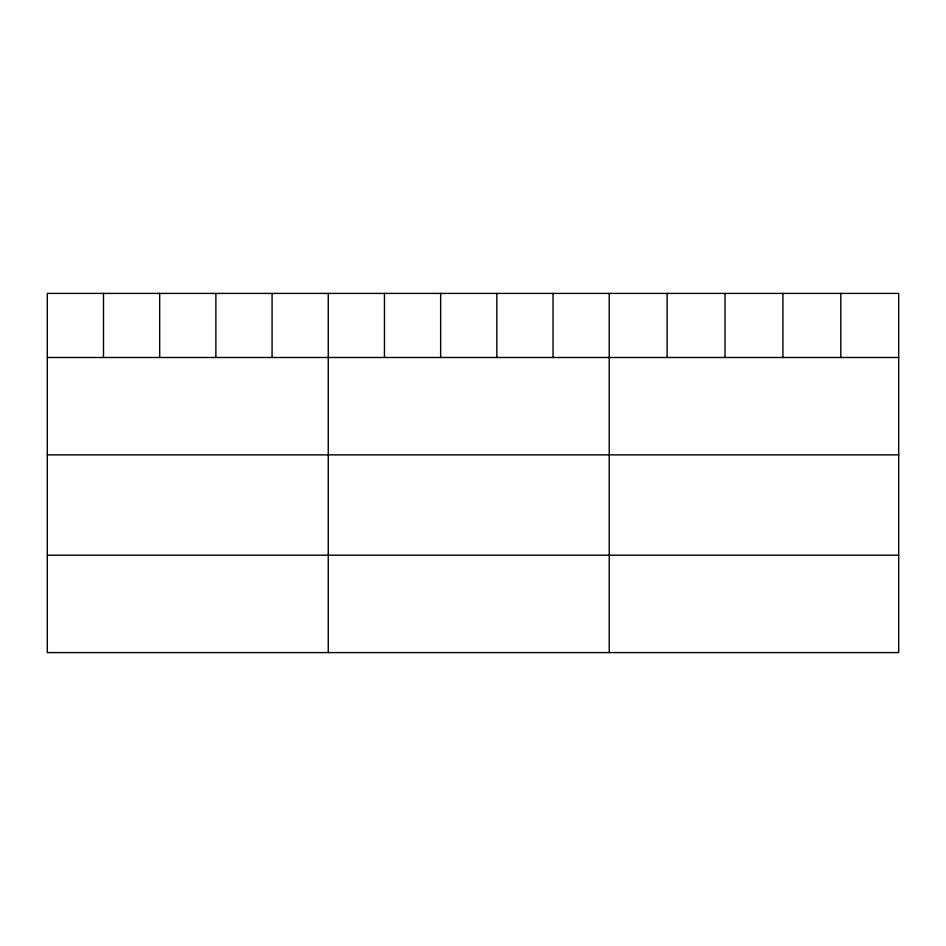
<?xml version="1.0" encoding="UTF-8"?>
<svg xmlns="http://www.w3.org/2000/svg" width="946" height="946" viewBox="0 0 946 946"><rect width="100%" height="100%" fill="white"/><g stroke="black" fill="none" stroke-linecap="round" stroke-linejoin="round"><path stroke-width="1.42" d="M898.7 357.493L898.7 652.586L47.3 652.586L47.3 293.414L898.7 293.414L898.7 357.493L47.3 357.493M47.3 454.872L898.7 454.872M47.3 555.196L898.7 555.196M840.805 293.414L840.805 357.493M782.91 293.414L782.91 357.493M725.014 293.414L725.014 357.493M667.119 293.414L667.119 357.493M609.224 293.414L609.224 652.586M553.032 293.414L553.032 357.493M496.839 293.414L496.839 357.493M440.647 293.414L440.647 357.493M384.454 293.414L384.454 357.493M328.262 293.414L328.262 652.586M272.07 293.414L272.07 357.493M215.877 293.414L215.877 357.493M159.685 293.414L159.685 357.493M103.492 293.414L103.492 357.493"/></g></svg>
